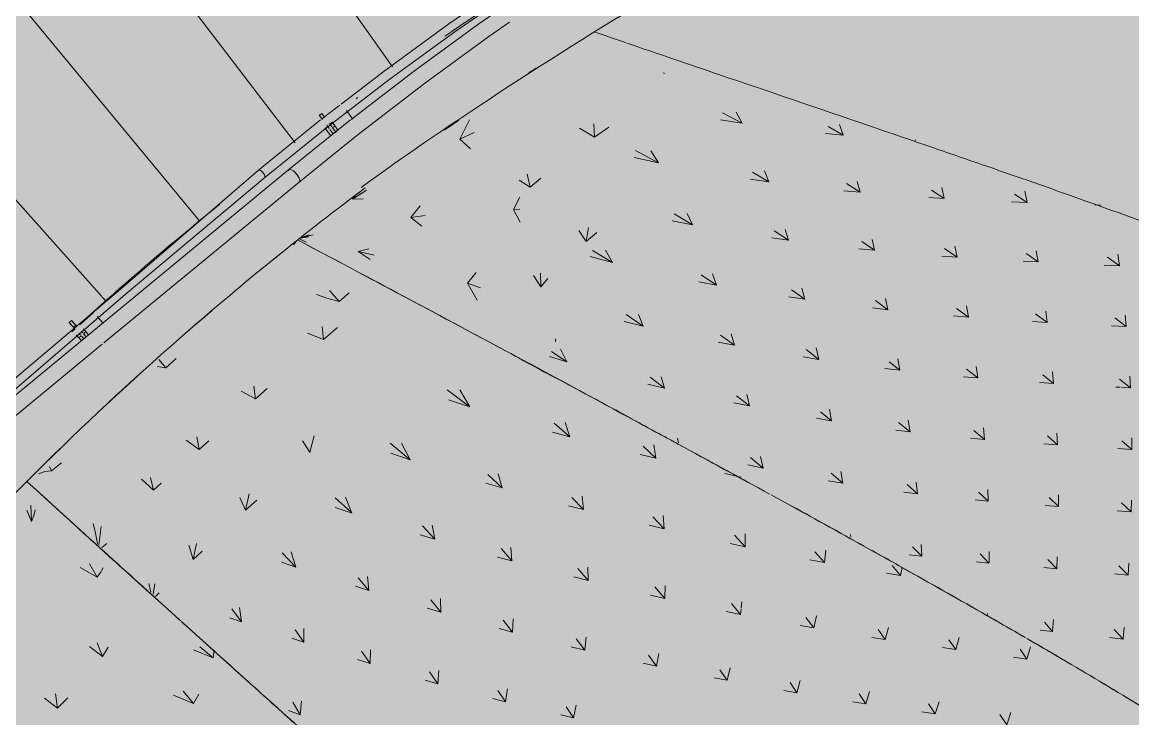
# Model space of a CAD drawing. Header units: millimetres. Extents: x 15878 to 679837, y -72324 to 391440.
# Drawn here: x 449050 to 452653, y 57715 to 59974 of the extents above; entities that cross this region are included whole.
import ezdxf

# ---------------------------------------------------------------- set-up
doc = ezdxf.new("R2010")
doc.units = ezdxf.units.MM
for name, color, linetype, lineweight in [('A-DETL-GENF', 92, 'Continuous', 5), ('A-DETL-THIN', 151, 'Continuous', 5), ('A-FLOR', 192, 'Continuous', 5), ('A-FLOR-PATT', 8, 'Continuous', 5), ('Q-CASE', 31, 'Continuous', 5), ('S-STRS', 31, 'Continuous', 5)]:
    doc.layers.add(name, color=color, linetype=linetype, lineweight=lineweight)

# ---------------------------------------------------------------- blocks, each defined once
blk = doc.blocks.new('Casework 10 - Casework 10-17982864-E_V_A_ Plan')
at = {"layer": 'Q-CASE'}
for p, q in [((102225.1, 59660.2), (102283.8, 59705.2)), ((102019.6, 59494.5), (102221.6, 59657.5)), ((102040, 59469.9), (102241.4, 59632.4)), ((102118.5, 59496.1), (102318.9, 59657.8)), ((102152, 59455.7), (102282.9, 59561.3)), ((101077.5, 58638.2), (102118.5, 59496.1)), ((101518.3, 58933.8), (102152, 59455.7)), ((101110.6, 58598.1), (101513.3, 58929.7))]:
    blk.add_line(p, q, dxfattribs=at)
at = {"layer": 'Q-CASE', "flags": 128}
for points in [[(102320.1, 59658.7), (102525.7, 59816.4), (102735.1, 59969), (102948.3, 60116.4), (103165, 60258.5), (103385.3, 60395.3), (103609, 60526.8), (103836, 60652.7), (104066.1, 60773.1), (104145.7, 60813.1)], [(102241.7, 59632.6), (102447.4, 59790.5), (102657.1, 59943.2), (102870.3, 60090.7), (102998, 60213.5)], [(102288.1, 59708.6), (102427.7, 59815.6), (102637.6, 59968.6), (102851.1, 60116.3), (103015.4, 60186.7)], [(102283.8, 59562), (102353, 59617.9), (102558.1, 59775.2), (102767.1, 59927.4), (102834.1, 59973.7)], [(102019.5, 59494.5), (101572, 59108.2), (101114.5, 58722.3), (100990.2, 58618.8)], [(102040, 59469.9), (101587.8, 59090.8), (101133.5, 58701.1), (101010.5, 58594.3)]]:
    blk.add_lwpolyline(points, dxfattribs=at)
at = {"layer": 'Q-CASE'}
for centre, major_axis, start_param, end_param in [((102029.8, 59482.2), (-10.2, 12.3), 3.883955, 6.240124), ((102029.8, 59482.2), (-10.2, 12.3), 3.098548, 6.240141), ((102135.3, 59475.9), (-16.7, 20.2), 5.419044, 6.668542), ((102135.3, 59475.9), (-16.7, 20.2), 5.319523, 6.543512), ((102135.3, 59475.9), (-16.7, 20.2), 4.669218, 5.268448), ((102135.3, 59475.9), (-16.7, 20.2), 4.169545, 5.169144), ((102029.8, 59482.2), (-10.2, 12.3), 3.098565, 3.883932), ((102135.3, 59475.9), (-16.7, 20.2), 4.069993, 4.66921), ((102135.3, 59475.9), (-16.7, 20.2), 2.920047, 3.919646), ((102135.3, 59475.9), (-16.7, 20.2), 3.140719, 4.018918)]:
    blk.add_ellipse(centre, major_axis=major_axis, ratio=0.374458, start_param=start_param, end_param=end_param, dxfattribs=at)
blk = doc.blocks.new('Railing - Railing-V969-E_V_A_ Plan')
at = {"layer": 'Q-CASE'}
for p, q in [((39.7, -591.9), (39.7, -571.9)), ((39.7, -571.9), (39.7, -581.9)), ((39.7, -571.9), (49.7, -571.9)), ((49.7, -581.9), (49.7, -571.9)), ((49.7, -571.9), (49.7, -591.9)), ((26.5, -600), (39.7, -600)), ((39.7, -596.9), (39.7, -591.9)), ((39.7, -591.9), (49.7, -591.9)), ((49.7, -591.9), (49.7, -596.9)), ((61.8, -600), (119.7, -600)), ((29.7, -629.9), (29.7, -616.2)), ((29.7, -641.8), (29.7, -629.9)), ((29.7, -629.9), (39.7, -629.9)), ((39.7, -626), (39.7, -617.8)), ((39.7, -644.3), (39.7, -629.9)), ((39.7, -629.9), (39.7, -641.8)), ((49.7, -618.1), (49.7, -626)), ((49.7, -629.9), (49.7, -644.8)), ((49.7, -641.8), (49.7, -629.9)), ((49.7, -629.9), (59.7, -629.9)), ((59.7, -618.3), (59.7, -629.9)), ((59.7, -629.9), (59.7, -641.8)), ((119.7, -618.5), (119.7, -643.5))]:
    blk.add_line(p, q, dxfattribs=at)
blk = doc.blocks.new('Railing - Railing-V970-E_V_A_ Plan')
at = {"layer": 'Q-CASE'}
for p, q in [((39.7, -588.8), (39.7, -571.9)), ((39.7, -571.9), (39.7, -581.9)), ((40.6, -571.9), (49.7, -571.9)), ((49.7, -581.9), (49.7, -571.9)), ((49.7, -571.9), (49.7, -588.8)), ((29.7, -629.9), (29.7, -615)), ((29.7, -648.2), (29.7, -629.9)), ((39.7, -626), (39.7, -612.5)), ((39.7, -647.2), (39.7, -629.9)), ((39.7, -629.9), (39.7, -648.2)), ((49.7, -613.3), (49.7, -626)), ((49.7, -615), (59.7, -615)), ((49.7, -629.9), (49.7, -649.8)), ((49.7, -648.2), (49.7, -629.9)), ((49.7, -629.9), (59.7, -629.9)), ((59.7, -615), (59.7, -629.9)), ((59.7, -629.9), (59.7, -648.2)), ((119.7, -613.2), (119.7, -647.3))]:
    blk.add_line(p, q, dxfattribs=at)
blk = doc.blocks.new('FP_1039-E_V_A_ Plan')
at = {"layer": 'A-FLOR-PATT'}
for p, q in [((101284, 58354.9), (101280.9, 58408)), ((101284, 58354.9), (101268.1, 58391.4)), ((101284, 58354.9), (101291.5, 58373.6)), ((101291.5, 58373.6), (101295.5, 58393)), ((101012.1, 58172.6), (101055.2, 58221)), ((101012.1, 58172.6), (100998.8, 58203.2)), ((101012.1, 58172.6), (101050.8, 58189.9)), ((101050.8, 58189.9), (101087, 58206.9)), ((101496.7, 58174.6), (101441.8, 58205.2)), ((101496.7, 58174.6), (101471.3, 58217.8)), ((101496.7, 58174.6), (101507.8, 58189.3)), ((101507.8, 58189.3), (101515.9, 58204.3))]:
    blk.add_line(p, q, dxfattribs=at)
blk = doc.blocks.new('FP_1040-E_V_A_ Plan')
at = {"layer": 'A-FLOR-PATT'}
for p, q in [((100895.5, 57952.8), (100931.2, 58009.1)), ((100895.5, 57952.8), (100896.8, 57995.4)), ((100895.5, 57952.8), (100944.9, 57989.9)), ((101188.2, 57931), (101167.2, 57968.7)), ((101188.2, 57931), (101196.9, 57981.4)), ((101188.2, 57931), (101221.8, 57964.5)), ((101514.2, 57917.2), (101471.7, 57949.4)), ((101514.2, 57917.2), (101496.8, 57961)), ((101514.2, 57917.2), (101532.5, 57946.7)), ((101872.9, 57912), (101809.4, 57938.3)), ((101872.9, 57912), (101830.1, 57948.6)), ((101872.9, 57912), (101876.3, 57937.2)), ((100960.9, 57741.5), (100979.8, 57794.4)), ((101368.4, 57749), (101361.1, 57795.4)), ((101809, 57764.5), (101743.8, 57791.7)), ((101809, 57764.5), (101775.1, 57804.8)), ((101809, 57764.5), (101826, 57794.6)), ((100606.5, 57755.6), (100649.9, 57783.8)), ((100960.9, 57741.5), (100939.4, 57779.2)), ((100960.9, 57741.5), (101009.2, 57778.9)), ((101368.4, 57749), (101325.2, 57781.2)), ((101368.4, 57749), (101401.1, 57782.6))]:
    blk.add_line(p, q, dxfattribs=at)
blk = doc.blocks.new('FP_1057-E_V_A_ Plan')
at = {"layer": 'A-FLOR-PATT'}
for p, q in [((101348, 58518.9), (101380.9, 58545.1)), ((101327.2, 58516.5), (101305.8, 58509.2)), ((101348, 58518.9), (101327.2, 58516.5)), ((101348, 58518.9), (101341.8, 58532.6)), ((101491.3, 58316.6), (101483.9, 58348.2)), ((101502.5, 58278.1), (101509.3, 58338.9)), ((101497.7, 58282.5), (101491.3, 58316.6)), ((101511.2, 58270.3), (101528, 58283.4))]:
    blk.add_line(p, q, dxfattribs=at)
blk = doc.blocks.new('FP_1058-E_V_A_ Plan')
at = {"layer": 'A-FLOR-PATT'}
for p, q in [((102230.7, 58944.9), (102226.3, 58987)), ((102230.7, 58944.9), (102276.5, 58984.1)), ((102230.7, 58944.9), (102179.1, 58965.5)), ((101718.8, 58853.4), (101696.4, 58880.1)), ((101718.8, 58853.4), (101752.4, 58882.8)), ((101718.8, 58853.4), (101691.4, 58857.9)), ((102010.1, 58752.1), (101963.8, 58776.9)), ((102010.1, 58752.1), (102004.3, 58793.4)), ((102010.1, 58752.1), (102048.5, 58786.1)), ((101827.3, 58588.3), (101785.5, 58618.1)), ((101827.3, 58588.3), (101820, 58629)), ((102186.9, 58579.3), (102200.7, 58632.5)), ((101827.3, 58588.3), (101858.8, 58616.7)), ((102186.9, 58579.3), (102163, 58616.7)), ((102186.9, 58579.3), (102187.2, 58579.5)), ((101679.3, 58456.5), (101640.9, 58492.2)), ((101679.3, 58456.5), (101670.1, 58496.9)), ((101679.3, 58456.5), (101704.5, 58478.6)), ((101977.9, 58391.2), (101990.1, 58443.9)), ((101977.9, 58391.2), (101959.1, 58432.9)), ((101977.9, 58391.2), (102014.1, 58424.4)), ((101808.1, 58231), (101793.8, 58277.7)), ((101808.1, 58231), (101818.4, 58283.3)), ((101808.1, 58231), (101837, 58258.8)), ((101670.5, 58126), (101664.3, 58153.3)), ((101678.2, 58119.1), (101683.3, 58152.9)), ((101686.2, 58111.8), (101697.3, 58122.8))]:
    blk.add_line(p, q, dxfattribs=at)
blk = doc.blocks.new('FP_1059-E_V_A_ Plan')
at = {"layer": 'A-FLOR-PATT'}
for p, q in [((102134, 59251.9), (102142.5, 59263.2)), ((102134, 59251.9), (102142.5, 59263.2)), ((102134, 59251.9), (102142.5, 59263.2)), ((102242.1, 59079), (102208, 59091.2)), ((102281.3, 59068.4), (102250.3, 59103.8)), ((102281.3, 59068.4), (102314.4, 59096.4)), ((102281.3, 59068.4), (102242.1, 59079))]:
    blk.add_line(p, q, dxfattribs=at)
blk = doc.blocks.new('FP_1063-E_V_A_ Plan')
at = {"layer": 'A-FLOR-PATT'}
for p, q in [((102706, 58726.1), (102632.1, 58782.2)), ((102706, 58726.1), (102672.6, 58781.4)), ((102706, 58726.1), (102636.8, 58749.1)), ((103030.2, 58629.2), (102979.1, 58673.2)), ((103030.2, 58629.2), (103015.1, 58675.6)), ((103030.2, 58629.2), (102974.1, 58644.5)), ((102511.7, 58554.9), (102447.1, 58608.2)), ((102511.7, 58554.9), (102484.1, 58608.5)), ((103309.4, 58560.5), (103267.9, 58599.3)), ((103309.4, 58560.5), (103302.1, 58603.5)), ((102511.7, 58554.9), (102449.5, 58575.8)), ((103309.4, 58560.5), (103258.3, 58572.3)), ((102809.9, 58463.4), (102797.8, 58509.7)), ((103585.1, 58498.7), (103533.1, 58510)), ((102809.9, 58463.4), (102757.4, 58478.5)), ((102809.9, 58463.4), (102763.6, 58507.1)), ((103585.1, 58498.7), (103584.4, 58499.3)), ((103585.1, 58498.7), (103585, 58498.9)), ((102319.1, 58385.5), (102268.6, 58431.9)), ((102323.1, 58381.8), (102302, 58433.4)), ((103074.6, 58393.6), (103026, 58405.7)), ((103074.6, 58393.6), (103036.4, 58432.9)), ((103074.6, 58393.6), (103069.4, 58436.9)), ((102321, 58382.5), (102268.5, 58400.3)), ((103336, 58330.9), (103298.8, 58369.4)), ((103336, 58330.9), (103332.8, 58373.8)), ((102592.5, 58297.4), (102551.6, 58340.2)), ((102592.5, 58297.4), (102583.8, 58343.2)), ((103336, 58330.9), (103286.8, 58342.4)), ((102592.5, 58297.4), (102544, 58311.9)), ((103598.8, 58272.9), (103563.6, 58310)), ((103598.8, 58272.9), (103598.4, 58314.8)), ((102841.8, 58226.9), (102806.9, 58266.7)), ((102841.8, 58226.9), (102838.8, 58270.6)), ((103598.8, 58272.9), (103549.7, 58283.4)), ((103856.5, 58221.5), (103860, 58262)), ((102140.6, 58206.7), (102094.3, 58222.5)), ((102140.6, 58206.7), (102097.1, 58253.1)), ((102140.6, 58206.7), (102126.4, 58256)), ((102841.8, 58226.9), (102795.7, 58239.4)), ((103856.5, 58221.5), (103808.9, 58230.5)), ((103856.5, 58221.5), (103825.1, 58256.6)), ((103089.1, 58163.2), (103055.4, 58201.8)), ((103089.1, 58163.2), (103088.2, 58206.2)), ((104103, 58179.5), (104057.6, 58186.7)), ((104103, 58179.5), (104075.9, 58212.3)), ((104103, 58179.5), (104108.1, 58206)), ((102378.3, 58130.8), (102343.4, 58172.5)), ((102378.3, 58130.8), (102373.3, 58176)), ((103089.1, 58163.2), (103042.5, 58174.8)), ((102378.3, 58130.8), (102334.3, 58144.5)), ((103337.6, 58105.3), (103291.1, 58115.7)), ((103337.6, 58105.3), (103305.8, 58142.3)), ((103337.6, 58105.3), (103339.4, 58147.1)), ((102610.9, 58060.4), (102579.4, 58100.6)), ((102610.9, 58060.4), (102610.1, 58104.4)), ((103583.2, 58053.5), (103554.4, 58088.8)), ((103585.8, 58074), (103588.4, 58094.1)), ((101964.5, 58029.4), (101927.2, 58042)), ((101964.5, 58029.4), (101932.9, 58071.7)), ((101964.5, 58029.4), (101958, 58076.1)), ((102610.9, 58060.4), (102567.4, 58073.2)), ((103583.2, 58053.5), (103537.6, 58062.7)), ((103583.2, 58053.5), (103585.4, 58070.7)), ((103821.1, 58009.6), (103795.8, 58042.9)), ((103821.1, 58009.6), (103829.6, 58049)), ((102167.5, 57963.7), (102166.8, 58007.9)), ((102844.3, 57995.5), (102800.4, 58007.2)), ((102844.3, 57995.5), (102814, 58034.3)), ((102844.3, 57995.5), (102845.6, 58038.6)), ((103821.1, 58009.6), (103777.1, 58017.2)), ((104052.9, 57972.3), (104063.4, 58011.1)), ((102167.5, 57963.7), (102128.5, 57976.2)), ((102167.5, 57963.7), (102139.3, 58003.8)), ((103078.5, 57937.6), (103050.1, 57974.6)), ((103078.5, 57937.6), (103082.5, 57979.4)), ((104052.9, 57972.3), (104009.7, 57978.8)), ((104052.9, 57972.3), (104029.8, 58004.4)), ((104281.7, 57939.8), (104259.6, 57971.3)), ((104281.7, 57939.8), (104293.4, 57978.6)), ((102382, 57894.1), (102354.1, 57934.6)), ((102382, 57894.1), (102383.5, 57938.3)), ((103078.5, 57937.6), (103034.6, 57948)), ((104281.7, 57939.8), (104238.8, 57945.6)), ((104512.9, 57908.5), (104490.3, 57940.5)), ((104512.9, 57908.5), (104524.8, 57947.8)), ((102382, 57894.1), (102341.2, 57907.2)), ((103311.5, 57885.6), (103285.5, 57921)), ((103311.5, 57885.6), (103318.4, 57926.4)), ((104512.9, 57908.5), (104469, 57914.5)), ((102601.5, 57827.9), (102574.7, 57866.9)), ((102601.5, 57827.9), (102605.1, 57871.1)), ((103311.5, 57885.6), (103268, 57894.9)), ((103540.3, 57839.9), (103516.9, 57873.8)), ((103540.3, 57839.9), (103550, 57879.7)), ((102601.5, 57827.9), (102560.2, 57839.7)), ((103540.3, 57839.9), (103497.7, 57848)), ((103766, 57799.5), (103744.2, 57832.5)), ((103766, 57799.5), (103777.4, 57839)), ((102821.4, 57769.8), (102796.5, 57806.8)), ((102821.4, 57769.8), (102827.7, 57811.6)), ((103766, 57799.5), (103723.8, 57806.7)), ((103989.8, 57763.8), (103969, 57796.1)), ((103989.8, 57763.8), (104002.4, 57803)), ((102155.1, 57728), (102131, 57768.7)), ((102155.1, 57728), (102159, 57772.3)), ((102821.4, 57769.8), (102780.1, 57780.2)), ((103041.4, 57717.8), (103018.4, 57753.3)), ((103041.4, 57717.8), (103050.2, 57758.6)), ((103989.8, 57763.8), (103947.9, 57770.2)), ((104214.7, 57730.8), (104193.8, 57763.1)), ((104214.7, 57730.8), (104227.7, 57770.3)), ((102155.1, 57728), (102117.2, 57741.2)), ((103041.4, 57717.8), (103000.2, 57727.1)), ((104214.7, 57730.8), (104172.1, 57737.1)), ((104447.9, 57695), (104425, 57728.7)), ((104447.9, 57695), (104460.1, 57735.6))]:
    blk.add_line(p, q, dxfattribs=at)
blk = doc.blocks.new('FP_1065-E_V_A_ Plan')
at = {"layer": 'A-FLOR-PATT'}
for p, q in [((102673.6, 59595.1), (102704.5, 59657.4)), ((102673.6, 59595.1), (102719.9, 59616.2)), ((102673.6, 59595.1), (102708.2, 59563)), ((102324.5, 59400), (102370.4, 59429.7)), ((102324.5, 59400), (102333.8, 59412.2)), ((102324.5, 59400), (102359.2, 59401.5)), ((102514.3, 59340.8), (102544.2, 59378.1)), ((102847.2, 59366.9), (102867.2, 59406.3)), ((102514.3, 59340.8), (102560.6, 59346.6)), ((102514.3, 59340.8), (102550.1, 59312.1)), ((102847.2, 59366.9), (102867.7, 59367.2)), ((102847.2, 59366.9), (102868.3, 59325)), ((102152.7, 59271.1), (102174.4, 59260.4)), ((102155.8, 59273.5), (102182.5, 59277.5)), ((102156.8, 59274.3), (102197.8, 59284)), ((102158.3, 59275.5), (102183.8, 59283.9)), ((102343.6, 59230.7), (102377.9, 59239.5)), ((102343.6, 59230.7), (102394.8, 59218.2)), ((102343.6, 59230.7), (102381.9, 59204.4)), ((102698.2, 59127.8), (102725.6, 59162.5)), ((102698.2, 59127.8), (102739.7, 59112.7)), ((102698.2, 59127.8), (102729.8, 59072))]:
    blk.add_line(p, q, dxfattribs=at)
blk = doc.blocks.new('FP_1066-E_V_A_ Plan')
at = {"layer": 'A-FLOR-PATT'}
for p, q in [((103589.1, 59646.6), (103525.2, 59680.1)), ((103589.1, 59646.6), (103569.6, 59682.8)), ((103589.1, 59646.6), (103519.1, 59657.6)), ((103916.5, 59607.4), (103867.6, 59635.6)), ((103916.5, 59607.4), (103904.7, 59641.9)), ((103916.5, 59607.4), (103859.5, 59612.8)), ((104152.2, 59591.1), (104148.6, 59591.3)), ((103317.9, 59518), (103242.8, 59558)), ((103317.9, 59518), (103292.6, 59556.7)), ((103317.9, 59518), (103238.2, 59535.5)), ((103675.3, 59456), (103622.1, 59487.3)), ((103675.3, 59456), (103661.1, 59491.5)), ((103675.3, 59456), (103614.8, 59464.6)), ((103971.6, 59422.4), (103927.3, 59450.6)), ((103971.6, 59422.4), (103962.1, 59457.3)), ((103971.6, 59422.4), (103918.7, 59427.4)), ((104244.8, 59402.7), (104203.1, 59429.7)), ((104244.8, 59402.7), (104236.6, 59437.9)), ((104513.3, 59389.8), (104472.5, 59416.6)), ((104513.3, 59389.8), (104506, 59425.7)), ((104244.8, 59402.7), (104194.1, 59405.7)), ((104513.3, 59389.8), (104463.1, 59391.9)), ((104752.9, 59381), (104732.3, 59381.8)), ((103427.9, 59316.8), (103368.1, 59352.6)), ((103427.9, 59316.8), (103410.2, 59354)), ((103427.9, 59316.8), (103361.8, 59330)), ((103739.8, 59266.6), (103728.9, 59302.2)), ((103739.8, 59266.6), (103684.8, 59274.3)), ((103739.8, 59266.6), (103693, 59297.2)), ((104018.8, 59234.2), (104010.3, 59269.8)), ((103168.4, 59194.6), (103103.7, 59233.8)), ((103168.4, 59194.6), (103145.2, 59234.5)), ((104018.8, 59234.2), (103967.8, 59239.4)), ((104018.8, 59234.2), (103976.7, 59263)), ((104286.3, 59211.9), (104245.8, 59239.9)), ((104286.3, 59211.9), (104278.8, 59248)), ((104549.3, 59196.4), (104543, 59232.9)), ((103168.4, 59194.6), (103095.7, 59214)), ((104286.3, 59211.9), (104236.6, 59215.5)), ((104549.3, 59196.4), (104500.1, 59199)), ((104549.3, 59196.4), (104510, 59224)), ((104813.2, 59184.3), (104774.3, 59211.9)), ((104813.2, 59184.3), (104808.2, 59221.2)), ((103505.6, 59121.2), (103492.9, 59157.6)), ((104813.2, 59184.3), (104763.4, 59186.5)), ((103505.6, 59121.2), (103448.3, 59131.8)), ((103505.6, 59121.2), (103455.7, 59154.5)), ((103792, 59075.4), (103748.6, 59106.3)), ((103792, 59075.4), (103782.8, 59111.5)), ((103792, 59075.4), (103739.9, 59083)), ((104061.9, 59041.7), (104021, 59071.3)), ((104061.9, 59041.7), (104054.1, 59078.1)), ((104323.1, 59017.4), (104316.7, 59054.1)), ((103268.1, 58987.7), (103212.3, 59025.7)), ((103268.1, 58987.7), (103252.2, 59025.9)), ((104061.9, 59041.7), (104012, 59047.3)), ((104323.1, 59017.4), (104274.7, 59021.2)), ((104323.1, 59017.4), (104284.3, 59046)), ((104578.5, 59000.4), (104541.1, 59028.4)), ((104578.5, 59000.4), (104573.6, 59037.3)), ((104835.1, 58987), (104798.2, 59014.9)), ((104835.1, 58987), (104831.6, 59024.1)), ((103268.1, 58987.7), (103205.9, 59003.1)), ((104578.5, 59000.4), (104530.7, 59003.2)), ((104835.1, 58987), (104786.6, 58989.4)), ((103563.7, 58926.6), (103519.2, 58959.4)), ((103563.7, 58926.6), (103553.7, 58963.2)), ((103020.5, 58872), (102970.9, 58906.4)), ((103020.5, 58872), (102999.4, 58913.1)), ((103563.7, 58926.6), (103510.9, 58936.4)), ((103837.7, 58880.6), (103796.2, 58912.1)), ((103837.7, 58880.6), (103829.5, 58917.4)), ((103020.5, 58872), (102964.2, 58890)), ((103837.7, 58880.6), (103787.3, 58888.4)), ((104100.8, 58845.1), (104065.5, 58872.3)), ((104100.8, 58845.1), (104093.9, 58882.2)), ((104100.8, 58845.1), (104052.3, 58850.9)), ((104353.1, 58820.1), (104316.5, 58849.1)), ((104353.1, 58820.1), (104348.1, 58857.2)), ((104599.5, 58802.5), (104596.2, 58839.7)), ((103337, 58787), (103283, 58799.6)), ((103337, 58787), (103290.6, 58822.4)), ((103337, 58787), (103325.8, 58824.3)), ((104353.1, 58820.1), (104306.5, 58824.1)), ((104599.5, 58802.5), (104553.3, 58805.5)), ((104599.5, 58802.5), (104564.4, 58830.9)), ((104848.4, 58788.4), (104813.6, 58816.6)), ((104848.4, 58788.4), (104846.6, 58825.7)), ((103612.7, 58729.3), (103570.3, 58762.7)), ((103612.7, 58729.3), (103603.9, 58766.6)), ((104815.2, 58790.2), (104801.3, 58790.9)), ((104848.4, 58788.4), (104819.8, 58789.9)), ((103612.7, 58729.3), (103561.6, 58739.4)), ((103879.3, 58681.5), (103830.1, 58689.6)), ((103879.3, 58681.5), (103843.5, 58710.3)), ((103879.3, 58681.5), (103871.8, 58719.1)), ((104133.5, 58645.5), (104096.6, 58676.1)), ((104133.5, 58645.5), (104128, 58683)), ((104374.7, 58621.1), (104371.4, 58658.5)), ((103382.9, 58610.1), (103379.4, 58624.9)), ((104133.5, 58645.5), (104087, 58651.2)), ((104374.7, 58621.1), (104330.1, 58625)), ((104374.7, 58621.1), (104340.7, 58650.3)), ((104611.7, 58603.4), (104579, 58632)), ((104611.7, 58603.4), (104610.1, 58640.8)), ((104853.6, 58588.1), (104853.2, 58625.8)), ((104611.7, 58603.4), (104567.2, 58606.4)), ((104853.6, 58588.1), (104807.5, 58591.1)), ((104853.6, 58588.1), (104820.6, 58616.8)), ((103656.8, 58527.8), (103615.9, 58562)), ((103656.8, 58527.8), (103648.9, 58565.9)), ((103656.8, 58527.8), (103606.9, 58538.2)), ((103915.7, 58478.9), (103877.6, 58511.7)), ((103915.7, 58478.9), (103909.4, 58517.1)), ((103915.7, 58478.9), (103868.3, 58487.1)), ((104157.8, 58444.2), (104123.8, 58474.8)), ((104157.8, 58444.2), (104153.9, 58482)), ((104157.8, 58444.2), (104113.7, 58449.6)), ((104387.1, 58420.9), (104355.7, 58450.2)), ((104387.1, 58420.9), (104385.5, 58458.5)), ((104615, 58403.2), (104615, 58440.9)), ((104387.1, 58420.9), (104344.5, 58424.7)), ((104615, 58403.2), (104571.9, 58406.4)), ((104615, 58403.2), (104584.4, 58432)), ((104850.9, 58385.8), (104819.6, 58415.2)), ((104850.9, 58385.8), (104852, 58423.9)), ((104850.9, 58385.8), (104805.7, 58389.3)), ((103941.1, 58303.7), (103939.9, 58312.6)), ((104172.1, 58242.1), (104141.2, 58272.5)), ((104172.1, 58242.1), (104170.2, 58280)), ((104389.8, 58221.8), (104390, 58257.8)), ((104172.1, 58242.1), (104130.6, 58247.1)), ((104389.7, 58220), (104349.1, 58223.7)), ((104389.7, 58220), (104361, 58249.3)), ((104609.6, 58201.6), (104581.1, 58230.9)), ((104609.6, 58201.6), (104611.3, 58239.6)), ((104609.6, 58201.6), (104567.8, 58205.1)), ((104841.2, 58180.8), (104796.5, 58185.2)), ((104841.2, 58180.8), (104811.1, 58211.2)), ((104841.2, 58180.8), (104843.5, 58219.5)), ((104384.8, 58053.5), (104384.9, 58056.2)), ((104596.2, 57998.1), (104569.4, 58028)), ((104596.2, 57998.1), (104599.3, 58036.4)), ((104824.6, 57973.2), (104828.2, 58012.3)), ((104596.2, 57998.1), (104555.3, 58002.1)), ((104824.6, 57973.2), (104780.4, 57978.4)), ((104824.6, 57973.2), (104795.8, 58004.5))]:
    blk.add_line(p, q, dxfattribs=at)
blk = doc.blocks.new('FP_1067-E_V_A_ Plan')
at = {"layer": 'A-FLOR-PATT'}
for p, q in [((103337.2, 59807.8), (103334.3, 59809.4)), ((103110.1, 59601.2), (103060.9, 59630.4)), ((103110.1, 59601.2), (103108.2, 59644.7)), ((103110.1, 59601.2), (103156.5, 59633.5)), ((102901.6, 59439.3), (102866, 59461.4)), ((102901.6, 59439.3), (102891.6, 59480.7)), ((102901.6, 59439.3), (102935.7, 59468.3)), ((103082.7, 59262.4), (103090.5, 59308.4)), ((103082.7, 59262.4), (103058.6, 59298.1)), ((103082.7, 59262.4), (103117.6, 59291.8)), ((102935.4, 59116.3), (102935.1, 59160.2)), ((102935.4, 59116.3), (102912.1, 59152.4)), ((102935.4, 59116.3), (102958.1, 59142.3)), ((102983.4, 58937.3), (102983.3, 58946.9))]:
    blk.add_line(p, q, dxfattribs=at)

msp = doc.modelspace()

# ---------------------------------------------------------------- hatches: boundary and pattern name
at = {"layer": 'A-DETL-GENF'}
h = msp.add_hatch(dxfattribs=at)
h.set_pattern_fill('FP_3711', color=8, style=0, pattern_type=2)
h.set_pattern_definition([(45, (347796.4, 0), (6e-14, 898.0256), [635, -635]), (45, (347628.05, 168.4), (6e-14, 898.0256), [635, -635]), (45, (347459.7, 336.75), (6e-14, 898.0256), [635, -635]), (135, (347459.7, 449), (-898.0256, 6e-14), [635, -635]), (135, (347628.05, 617.4), (-898.0256, 6e-14), [635, -635]), (135, (347796.4, 785.8), (-898.0256, 6e-14), [635, -635])])
h.paths.add_polyline_path([(470731.3, -32952.9), (472422.9, -32952.9), (472422.9, 72418.5), (450127.6, 65063.8), (449608.8, 64861.8), (449243, 64705.3), (449007.3, 64599.2), (448609.5, 64404.3), (448285.6, 64234.4), (447768.9, 63936.8), (447573.2, 63818.2), (447147.4, 63539.2), (446828.8, 63316.1), (446573.5, 63128.2), (446127.7, 62773.3), (445922.6, 62601.2), (445644.1, 62355.1), (445235.3, 61965.1), (444960.8, 61685.3), (444683.8, 61385.6), (444419.1, 61081.5), (444246.9, 60874.9), (443947.9, 60490.9), (443745.4, 60215.5), (443436.6, 59762.2), (443265.8, 59494.8), (443110.6, 59240.9), (442882.6, 58837.9), (442720.2, 58532.6), (442465.7, 58004.9), (442338.8, 57721.1), (442216, 57429.6), (442015, 56895.9), (441935.7, 56671), (441935.7, 48907.7), (441851, 48907.7), (441851, 39485.5), (442546.2, 39512), (443366.4, 39495.4), (443696.1, 39504.4), (443946.5, 39496.7), (444137.5, 39476.3), (444610.8, 39470.9), (445037.9, 39431.8), (445736, 39352.8), (446007.9, 39308.2), (446895.9, 39209.8), (447642.3, 39151.4), (448139.3, 39103.8), (448503.2, 39090), (448980.1, 39083.3), (449158.7, 39088.9), (449425.8, 39109.1), (449998.2, 39229.7), (450413.6, 39370.4), (450737.5, 39525.2), (451374.9, 39982.4), (451762.9, 40343.8), (452055.8, 40644.8), (452156.1, 40761.7), (452341, 41006), (452583.1, 41324.8), (452773.2, 41598.4), (453108.6, 42174.7), (453841.2, 43425.6), (453900.5, 43527.3), (454226.3, 44009.8), (454620.7, 44526.3), (454843, 44796.3), (455027.1, 45007.5), (455846.2, 45821.2), (456578.3, 46390.3), (456696.3, 46473.8), (457052.7, 46715), (457278.4, 46852.9), (457842.3, 47168.8), (458058.9, 47275.4), (458407.4, 47419.5), (458672.2, 47529.9), (459047.5, 47673.9), (459506.2, 47823.2), (459999.4, 47966.1), (460976.4, 48247.9), (461363.1, 48370.2), (461911.2, 48549.2), (462057.3, 48601.1), (462449.2, 48752.2), (463513.1, 49253.4), (463943.1, 49477.9), (464335.4, 49696.8), (464938.7, 50046), (465249, 50245.1), (465395.6, 50347.6), (465749.2, 50580.6), (466388, 51021.2), (467139.9, 51564.5), (467800.2, 52055.6), (468534.9, 52605.4), (469435.7, 51412.3), (467961.3, 50306.1), (467503.4, 49974.1), (467038.3, 49648.5), (466935.1, 49574), (466609.3, 49351), (466224.1, 49095.5), (465378.9, 48570.5), (464928.3, 48308.2), (464518.8, 48084.5), (464007.6, 47823.9), (463676.7, 47669), (463448.6, 47561.1), (463222.7, 47454.3), (462424.9, 47142.3), (461272.6, 46775.4), (459780.9, 46333.7), (459289.4, 46162), (458969.7, 46041.5), (458833.6, 45982.1), (458560.3, 45839.5), (458395.2, 45761.9), (458066, 45575.8), (457780.8, 45398.5), (457656.7, 45313.3), (457261.8, 45031.8), (456961.1, 44788.6), (456487.3, 44354.6), (456028.8, 43856.6), (455416.3, 43065.1), (454927.2, 42316.5), (454404.6, 41419.1), (454181.5, 41039.1), (453873.5, 40555.1), (453453.2, 39989.1), (453218.4, 39697.2), (453037.9, 39498.5), (452735.3, 39211.7), (452476.4, 38957.9), (452071.5, 38635.7), (451716.2, 38390.2), (451238.1, 38117.8), (450780.1, 37916.1), (450410.4, 37792.4), (449931, 37675.2), (449529.9, 37616.4), (449175.9, 37589.1), (448354.6, 37593.9), (448197.5, 37601.9), (447097.7, 37686.4), (444866.6, 37940.7), (444473.7, 37976), (444246.9, 37988.8), (443921.2, 38000.1), (443330.6, 38011.5), (442572.8, 38005.9), (441851, 37984.9), (441851, 31007.5), (440451, 31007.5), (440455.3, 4653.3), (441260.5, 4669.2), (441798.8, 4693.4), (442334.3, 4729), (442898.4, 4779), (443441.2, 4839.4), (443982.9, 4911.6), (444520.1, 4995.1), (445061.9, 5091.6), (445594.1, 5198.4), (446131.5, 5318.4), (446654.8, 5447.4), (447164.8, 5584.7), (447684.6, 5736.7), (448172.9, 5890.6), (448691.6, 6066.3), (449192.8, 6248.3), (449699.4, 6444.6), (450193.6, 6648.5), (450437.2, 6746.7), (451031.1, 5375.9), (450267.2, 5056.8), (449745.6, 4853.8), (449212.3, 4659.4), (448687.2, 4480.5), (448152.1, 4310.8), (447612.2, 4152.1), (447056.9, 4001.9), (446511.2, 3866.9), (445960.1, 3743), (445408.6, 3631.4), (444855.5, 3531.7), (444314.6, 3445.9), (443740.4, 3367.4), (443181, 3303.3), (442631.2, 3252), (442057.4, 3210.9), (441505.5, 3183.2), (440931.8, 3166.7), (440321.9, 3161.5), (414788.5, 3157.5), (414786, -8479.8), (405943.8, -8310.5), (400000.4, -9297.7), (399575.3, -9399), (399293.7, -9479.6), (399012.1, -9572.2), (398740.1, -9673.5), (398483.4, -9780.1), (398204.2, -9908.9), (397995.2, -10014.3), (397745, -10151.5), (397497.3, -10299.9), (397229.2, -10475.8), (396479.5, -10988.6), (396245.9, -11136.9), (395831.6, -11385), (395497.1, -11572.3), (395075.7, -11792), (394688.2, -11979.1), (394299.8, -12152.8), (393900, -12317.7), (393503.4, -12467.8), (393091.5, -12609.9), (392684.7, -12737), (392271.1, -12853), (391852.1, -12957.3), (391438.9, -13047.5), (391065.4, -13118.4), (390659.7, -13184), (390265.9, -13236.7), (389781.6, -13286), (389371.2, -13315.4), (388906.8, -13334.5), (388552, -13339.7), (388026.1, -13330.3), (387609.8, -13309.8), (387177.1, -13275.9), (386903.1, -13248.9), (386403, -13183), (385926.3, -13104.2), (385623.5, -13044.4), (384774.1, -12782.6), (384138.4, -12571.7), (383532.7, -12357.8), (382929, -12131.8), (382340.9, -11899.1), (381731.2, -11644.4), (381142.5, -11385.3), (380838.3, -11247.8), (381048.4, -10794.1), (380666.3, -10614.8), (380371.6, -10491.5), (380049, -10372), (379748.2, -10274.1), (379454.2, -10190.8), (379136.5, -10114), (378875.1, -10060.7), (378527.9, -10004.1), (378209.2, -9965.5), (378012.3, -9946.8), (377688.9, -9928.7), (377328.7, -9924.1), (376989.7, -9934.2), (376682.2, -9955.4), (376456.9, -9977.2), (376144.5, -10019.7), (375833.9, -10074.4), (375525.7, -10141.2), (375214.5, -10221.6), (374899.5, -10316.8), (374587.4, -10425.1), (374209.1, -10576.7), (373973.5, -10681.5), (373672.7, -10829.5), (373376.7, -10990.7), (373085.8, -11165.2), (372848, -11320.2), (372673.8, -11440.1), (372421.1, -11628.9), (372176, -11827.3), (371885.8, -12085.3), (371637.4, -12326.1), (371396.6, -12580.4), (371278.2, -12711.6), (371076, -12953.7), (370883.5, -13203.4), (370700.9, -13460.5), (370528.3, -13724.5), (370366.2, -13995), (370214.8, -14271.6), (370062.1, -14580), (369710.5, -15352.1), (369541.8, -15737.6), (369238.1, -16478), (369062.3, -16926.6), (368799.2, -17645.8), (368541.6, -18404.6), (368427.9, -18754.5), (368193.2, -19539.8), (368018.1, -20174.2), (367863.3, -20780.8), (367713.6, -21420.5), (367557.9, -22157.4), (367488.6, -22506.7), (367375.5, -23141.8), (367274.9, -23778.9), (367187, -24417.9), (367111.6, -25058.6), (367049, -25700.5), (366997.8, -26362.9), (366961.7, -26987.6), (366937.1, -27632.2), (366925.2, -28277.1), (366926, -28922.1), (366943.3, -29657.9), (366967.9, -30245), (367009.7, -30915.8), (367056.6, -31498.3), (367120.9, -32140.2), (367222.1, -32952.9), (470674.9, -32952.9)], flags=0)
h.paths.add_polyline_path([(367915.3, -28878.3), (367856.8, -28872.5), (367780.6, -28844.8), (367748.7, -28827.7), (367703.2, -28790.4), (367665.9, -28745), (367638.2, -28693.1), (367621.1, -28636.8), (367615.3, -28578.3), (367621.1, -28519.8), (367638.2, -28463.5), (367665.9, -28411.6), (367703.2, -28366.2), (367748.7, -28328.9), (367800.5, -28301.1), (367856.8, -28284.1), (367915.3, -28278.3), (367973.9, -28284.1), (368030.1, -28301.1), (368082, -28328.9), (368127.5, -28366.2), (368164.8, -28411.6), (368199.1, -28485.3), (368209.6, -28519.8), (368215.3, -28578.3), (368209.6, -28636.8), (368192.5, -28693.1), (368164.8, -28745), (368127.5, -28790.4), (368082, -28827.7), (368030.1, -28855.5), (367973.9, -28872.5)], flags=0)
h.paths.add_polyline_path([(359718.7, -15476.7), (359902.5, -14933), (360130.2, -14297.2), (360369.3, -13665.6), (360619.7, -13038.4), (360881.4, -12415.7), (361284.6, -11506.1), (362031, -9822.6), (362354, -9083.4), (363100, -7325.7), (363657.2, -5979.1), (364083.2, -4930.2), (364742.1, -3260.3), (365148, -2210.4), (365836.6, -371.2), (366351.9, 1045.2), (366762.7, 2201.2), (367169.2, 3370.3), (367644.4, 4776.1), (368235.5, 6586.8), (368651, 7898.1), (368997.5, 9017.2), (369424.1, 10438.5), (369838.6, 11863.4), (370336.3, 13644.3), (370527.5, 14350), (370802.2, 15411.5), (371065, 16475.9), (371315.8, 17543.3), (371554.6, 18613.4), (371797.3, 19766.6), (371995.9, 20761.4), (372198.4, 21838.9), (372388.7, 22918.7), (372566.9, 24000.6), (372732.9, 25084.4), (372886.7, 26169.9), (373028.2, 27257.2), (373157.5, 28346), (373274.6, 29436.1), (373379.3, 30527.5), (373471.8, 31620.1), (373551.9, 32713.5), (373619.8, 33807.9), (373675.3, 34902.9), (373718.5, 35998.5), (373749.4, 37094.5), (373767.9, 38190.7), (373774.1, 39287.1), (373774.1, 56046.9), (373768, 56366), (373749.2, 56691.5), (373718, 57016.1), (373674.4, 57339.2), (373618.4, 57660.4), (373550.1, 57979.2), (373469.6, 58295.1), (373377.1, 58607.8), (373272.7, 58916.6), (373120.3, 59306.3), (373028.7, 59521.2), (372851.1, 59889.8), (372739.1, 60105.3), (372577.7, 60388.6), (372405.5, 60665.5), (372222.9, 60935.6), (372030, 61198.5), (371827.2, 61453.8), (371614.8, 61701.1), (371393, 61940.1), (371162.3, 62170.4), (370922.8, 62391.7), (370675.1, 62603.7), (370384.6, 62831.4), (370105.7, 63032.3), (369791.4, 63238.8), (369608.5, 63352), (369324.9, 63512.9), (369035.3, 63662.7), (368740.2, 63801.4), (368440, 63928.6), (368135.1, 64044.2), (367826.1, 64148), (367513.2, 64239.9), (367197.1, 64319.7), (366762.7, 64407.3), (366556.9, 64442.8), (366233.7, 64485.8), (365909.1, 64516.4), (365583.6, 64534.5), (365257.6, 64540.1), (364931.6, 64533.2), (364606.1, 64513.8), (364281.6, 64482), (363958.6, 64437.7), (363570.1, 64366.5), (363240.7, 64292.1), (363003.1, 64231.1), (362690.6, 64137.9), (362382, 64032.9), (362077.5, 63916.1), (361777.9, 63787.7), (361483.3, 63647.9), (361194.3, 63496.9), (360911.3, 63335), (360634.8, 63162.3), (360246.8, 62892), (360102.6, 62785.8), (359847.7, 62582.5), (359718.7, 62471.3), (359718.7, -14933)], flags=0)
h.paths.add_polyline_path([(440459, 4670.7), (440459, 4670.8), (440487.9, 4670.7)], flags=0)
h.paths.add_polyline_path([(445550.1, 6955.1), (445550.1, 6955.2), (445567.6, 6955.1)], flags=0)
h.paths.add_polyline_path([(441659.8, 7844.8), (441659.8, 7844.8), (441695.5, 7844.8)], flags=0)
h.paths.add_polyline_path([(445954.3, 7852.2), (446002.1, 7858.9), (446002.2, 7858.9)], flags=0)
h.paths.add_polyline_path([(444526.4, 7885.7), (444526.4, 7885.7), (444545.7, 7885.7)], flags=0)
h.paths.add_polyline_path([(442050.9, 8961.1), (442050.9, 8961.1), (442089.5, 8969.3)], flags=0)
h.paths.add_polyline_path([(446918.7, 10248.2), (446918.7, 10248.2), (446941.7, 10248.2)], flags=0)
h.paths.add_polyline_path([(441560.7, 10317.6), (441560.7, 10317.6), (441567.5, 10317.6)], flags=0)
h.paths.add_polyline_path([(448179.4, 17294.2), (448179.4, 17294.2), (448164.8, 17290.1)], flags=0)
h.paths.add_polyline_path([(444640.4, 17513.2), (444640.3, 17513.2), (444546.1, 17537.5)], flags=0)
h.paths.add_polyline_path([(445902, 19721.6), (445902, 19721.6), (445837.9, 19741.8)], flags=0)
h.paths.add_polyline_path([(446874.8, 22624.1), (446874.8, 22624.1), (446888.4, 22624.1)], flags=0)
h.paths.add_polyline_path([(446036.4, 22649.7), (446036.4, 22649.7), (446059.3, 22649.7)], flags=0)
h.paths.add_polyline_path([(452472, 24875.2), (452472, 24875.3), (452502.7, 24888.9)], flags=0)
h.paths.add_polyline_path([(452849.2, 25454.3), (452849.2, 25454.3), (452870.4, 25464.3)], flags=0)
h.paths.add_polyline_path([(442054.5, 25780.5), (442054.5, 25780.5), (442069.8, 25780.5)], flags=0)
h.paths.add_polyline_path([(453548, 25834.3), (453548, 25834.3), (453617, 25846.7)], flags=0)
h.paths.add_polyline_path([(442976.7, 26709.3), (442941.6, 26752.6), (442949.8, 26742.5)], flags=0)
h.paths.add_polyline_path([(453118.5, 27076.3), (453118.5, 27076.3), (453145, 27079.9)], flags=0)
h.paths.add_polyline_path([(451021.2, 27295.6), (451021.2, 27295.7), (451038.8, 27327.4)], flags=0)
h.paths.add_polyline_path([(448928.3, 27356.1), (448938.3, 27356.1), (448967.7, 27356.1)], flags=0)
h.paths.add_polyline_path([(454116.8, 27387.8), (454116.8, 27387.8), (454128.8, 27389.9)], flags=0)
h.paths.add_polyline_path([(453594.6, 28728.5), (453594.5, 28728.4), (453536.1, 28714.4)], flags=0)
h.paths.add_polyline_path([(453964.9, 28711), (453964.9, 28711), (453981.4, 28711)], flags=0)
h.paths.add_polyline_path([(450124.3, 31541.1), (450124.3, 31541.1), (450111.6, 31550.8)], flags=0)
h.paths.add_polyline_path([(451640.4, 32917.9), (451627.7, 32926.6), (451627.6, 32926.7)], flags=0)
h.paths.add_polyline_path([(456268.4, 33394.9), (456268.4, 33395), (456343.2, 33395)], flags=0)
h.paths.add_polyline_path([(457692.1, 33508.9), (457692.1, 33509), (457712, 33513.9)], flags=0)
h.paths.add_polyline_path([(451615.7, 33775.5), (451615.6, 33775.5), (451587.7, 33788.8)], flags=0)
h.paths.add_polyline_path([(451810, 34048.6), (451809.9, 34048.7), (451786.5, 34086.9)], flags=0)
h.paths.add_polyline_path([(457726.8, 34199.6), (457726.8, 34199.6), (457823.7, 34199.6)], flags=0)
h.paths.add_polyline_path([(451918.2, 34200), (451918.2, 34200), (451898.5, 34237)], flags=0)
h.paths.add_polyline_path([(451971.1, 34273.6), (451971.1, 34273.7), (451953, 34309.9)], flags=0)
h.paths.add_polyline_path([(452073.5, 34415.9), (452073.5, 34416), (452057.3, 34450.4)], flags=0)
h.paths.add_polyline_path([(452123.1, 34484.5), (452123.1, 34484.5), (452107.6, 34518.2)], flags=0)
h.paths.add_polyline_path([(458597.8, 34623.7), (458597.9, 34623.7), (458628.4, 34623.7)], flags=0)
h.paths.add_polyline_path([(460095.9, 35733.6), (460095.9, 35733.7), (460135.9, 35741)], flags=0)
h.paths.add_polyline_path([(459877.1, 37326), (459877.1, 37326), (459903.4, 37326)], flags=0)
h.paths.add_polyline_path([(453247.2, 38507.7), (453247.2, 38507.7), (453217.3, 38551.9)], flags=0)
h.paths.add_polyline_path([(455302.2, 38615.5), (455302.2, 38615.5), (455275, 38645.8)], flags=0)
h.paths.add_polyline_path([(453488.1, 38812.9), (453488.1, 38812.9), (453472.6, 38834.5)], flags=0)
h.paths.add_polyline_path([(455660.1, 39043.6), (455660.1, 39043.6), (455635.5, 39071)], flags=0)
h.paths.add_polyline_path([(462262.7, 39118.6), (462262.7, 39118.6), (462281.3, 39118.6)], flags=0)
h.paths.add_polyline_path([(455946.9, 39380.8), (455946.9, 39380.8), (455919.2, 39411)], flags=0)
h.paths.add_polyline_path([(447873.1, 41083.3), (447873.1, 41083.3), (447873.1, 41115.1)], flags=0)
h.paths.add_polyline_path([(465176, 41210.7), (465176, 41210.7), (465194.6, 41218.2)], flags=0)
h.paths.add_polyline_path([(464016.4, 41423.8), (464014.5, 41425.2), (464014.5, 41425.2)], flags=0)
h.paths.add_polyline_path([(448355.9, 41447.5), (448355.9, 41447.5), (448304.9, 41482.9)], flags=0)
h.paths.add_polyline_path([(463071.9, 42649.6), (463063.7, 42654.3), (463063.7, 42654.2)], flags=0)
h.paths.add_polyline_path([(463599.8, 42704.8), (463599.8, 42704.8), (463617.9, 42713.7)], flags=0)
h.paths.add_polyline_path([(457196.2, 43239.3), (457196.2, 43239.3), (457214.1, 43239.3)], flags=0)
h.paths.add_polyline_path([(458198.7, 44397.6), (458198.7, 44397.6), (458198.7, 44397.6)], flags=0)
h.paths.add_polyline_path([(447021.7, 44953.6), (447021.7, 44953.6), (447033, 44954.1)], flags=0)
h.paths.add_polyline_path([(447947, 44981.3), (447947, 44981.3), (447961.9, 44981.3)], flags=0)
h.paths.add_polyline_path([(455820.8, 46126.4), (455839.1, 46126.4), (455903.5, 46126.4)], flags=0)
h.paths.add_polyline_path([(449002.2, 47731.5), (449002.2, 47731.5), (449010.4, 47738.9)], flags=0)
h.paths.add_polyline_path([(449273, 47800.5), (449273, 47800.5), (449261.1, 47800.5)], flags=0)
h.paths.add_polyline_path([(457206.3, 47890.8), (457153.4, 47906), (457153.4, 47906)], flags=0)
h.paths.add_polyline_path([(458179, 47926.3), (458179, 47926.3), (458139, 47934.5)], flags=0)
h.paths.add_polyline_path([(448445.3, 48985), (448445.4, 48985.1), (448445.2, 48985.1)], flags=0)
h.paths.add_polyline_path([(457426.5, 49918.3), (457426.5, 49918.3), (457454.4, 49918.3)], flags=0)
h.paths.add_polyline_path([(463482.8, 51252.6), (463482.8, 51252.6), (463497.2, 51278.3)], flags=0)
h.paths.add_polyline_path([(454292.3, 51713.5), (454318.3, 51720), (454292.3, 51713.5)], flags=0)
h.paths.add_polyline_path([(446070.9, 51909.6), (446070.9, 51909.6), (446095.4, 51925.4)], flags=0)
h.paths.add_polyline_path([(446070.9, 51909.6), (446070.9, 51909.6), (446095.4, 51926)], flags=0)
h.paths.add_polyline_path([(446101.7, 52263.5), (446101.7, 52263.5), (446133.8, 52279.8)], flags=0)
h.paths.add_polyline_path([(446101.7, 52263.5), (446101.7, 52263.5), (446133.8, 52280.4)], flags=0)
h.paths.add_polyline_path([(463418.2, 52783), (463418.1, 52783), (463423.3, 52790.2)], flags=0)
h.paths.add_polyline_path([(461453.1, 54268.8), (461453.1, 54268.8), (461464, 54274.9)], flags=0)
h.paths.add_polyline_path([(450332.4, 54295.1), (450332.4, 54295.1), (450338.7, 54309.6)], flags=0)
h.paths.add_polyline_path([(461243, 54995.9), (461243, 54995.9), (461253.4, 55002.4)], flags=0)
h.paths.add_polyline_path([(454372.6, 55281.7), (454372.6, 55281.7), (454398.3, 55281.7)], flags=0)
h.paths.add_polyline_path([(448005.5, 55610.9), (448005.5, 55610.9), (447973, 55625.6)], flags=0)
h.paths.add_polyline_path([(462486.7, 55699.3), (462486.6, 55699.3), (462486.7, 55729.3)], flags=0)
h.paths.add_polyline_path([(450201.7, 57337.6), (450201.7, 57337.6), (450221, 57362.4)], flags=0)
h.paths.add_polyline_path([(450048.3, 57438.6), (450048.3, 57438.6), (450050.9, 57442.8)], flags=0)
h.paths.add_polyline_path([(452761.3, 57704.9), (452761.3, 57704.9), (452768, 57714.9)], flags=0)
h.paths.add_polyline_path([(445661.1, 57834.5), (445661.1, 57834.5), (445661.1, 57862.1)], flags=0)
h.paths.add_polyline_path([(449601.5, 57977.2), (449601.5, 57977.2), (449601.5, 57998.6)], flags=0)
h.paths.add_polyline_path([(453514, 58186.4), (453514, 58186.4), (453537.8, 58203.7)], flags=0)
h.paths.add_polyline_path([(458944.7, 58567.3), (458944.7, 58567.3), (458982.8, 58574.5)], flags=0)
h.paths.add_polyline_path([(460188.1, 60091.2), (460193.9, 60093.6), (460196.2, 60094.6)], flags=0)
h.paths.add_polyline_path([(455379.2, 60389.9), (455379.2, 60389.9), (455398.9, 60422.6)], flags=0)
h.paths.add_polyline_path([(387894.7, 66075.3), (394895.2, 66075.3), (394895.2, 68225.3), (404895.2, 68225.3), (404895.2, 66089.1), (406269.9, 66113.5), (407644.3, 66150.3), (409026.8, 66199.6), (410391.7, 66260.4), (411764.6, 66333.8), (413136.8, 66419.4), (414508.2, 66517.2), (416070.8, 66644.4), (417248.1, 66749.4), (418658.2, 66888.3), (420139.8, 67048.5), (421616, 67222.5), (423114.8, 67413.9), (424554.4, 67611.5), (425436.8, 67738), (426795.9, 67945.2), (428508.9, 68225.3), (429508.5, 68395.9), (430861.6, 68639.3), (432212.5, 68894.8), (433700.5, 69191.2), (434907.3, 69441.7), (436250.9, 69733.1), (438083.3, 70152.3), (438963.9, 70360), (440724.9, 70795.9), (441597.8, 71018), (442927.1, 71368.9), (444253.3, 71731.6), (445668.1, 72133), (446874.4, 72486.1), (379187.6, 72486.1), (379233.2, 72210.2), (379297.7, 71895.3), (379374.7, 71583.2), (379463.9, 71274.4), (379565.4, 70969.4), (379678.8, 70668.7), (379804.1, 70372.6), (379941, 70081.8), (380052.4, 69864.4), (380206.5, 69588.7), (380371.2, 69319.1), (380546.4, 69056.1), (380731.8, 68800), (380927.2, 68551.1), (381148.2, 68292.1), (381347.2, 68076.4), (381571.6, 67851), (381805.6, 67633.6), (381979.3, 67483), (382165.3, 67329.7), (382560.1, 67117.5), (382865.1, 66968.4), (383159.5, 66837), (383492.2, 66702.6), (383774.8, 66599.7), (384087.6, 66497.4), (384372.7, 66414.2), (384688.7, 66333.4), (384921.2, 66280.1), (385244.6, 66217.7), (385713.1, 66149), (385974.1, 66119.9), (386225.1, 66098.1), (386554, 66081), (386883.3, 66075.3)], flags=0)
h.paths.add_polyline_path([(389316.9, 66721.3), (389258.4, 66727.1), (389202.1, 66744.1), (389150.2, 66771.9), (389104.8, 66809.2), (389067.4, 66854.6), (389039.7, 66906.5), (389022.6, 66962.8), (389016.9, 67021.3), (389022.6, 67079.8), (389039.7, 67136.1), (389067.4, 67188), (389104.8, 67233.4), (389150.2, 67270.7), (389202.1, 67298.5), (389258.4, 67315.5), (389316.9, 67321.3), (389375.4, 67315.5), (389431.7, 67298.5), (389483.6, 67270.7), (389529, 67233.4), (389566.3, 67188), (389594, 67136.1), (389611.1, 67079.8), (389616.9, 67021.3), (389611.1, 66962.8), (389594, 66906.5), (389566.3, 66854.6), (389529, 66809.2), (389483.6, 66771.9), (389431.7, 66744.1), (389375.4, 66727.1)], flags=0)
h.paths.add_polyline_path([(360085.9, 69209.3), (360537.4, 69220.8), (360988.4, 69243.9), (361522.7, 69287.3), (361887.9, 69324.9), (362335.8, 69382.9), (362782.1, 69452.4), (363240.7, 69536.4), (363715.7, 69637), (364180.4, 69748.8), (364544.7, 69844.9), (364978.3, 69971.3), (365554.9, 70160), (366416.9, 70455.1), (366762.7, 70562.3), (367236.8, 70694.8), (367513.5, 70766.7), (367941, 70865.6), (368371, 70952.9), (368803.1, 71028.5), (369237.2, 71092.6), (369791.4, 71156), (370284.7, 71197.1), (370715.5, 71220.9), (370985.8, 71231.4), (371556.5, 71234.7), (372045.7, 71222.4), (372426.8, 71203.1), (372860.9, 71169.9), (373176, 71139.6), (373112.9, 71517.9), (373059.9, 71897.8), (372994, 72486.1), (359718.7, 72486.1), (359718.7, 69209.5)], flags=0)

# ---------------------------------------------------------------- linework, layer by layer
at = {"layer": 'A-DETL-THIN'}
msp.add_arc((454733.5, 52373.8), 13500, 108.23242, 161.439, dxfattribs=at)
at = {"layer": 'A-FLOR'}
for points, knots in [([(452386, 60707.9), (452138.3, 60604.8), (451509.3, 60315.5), (450775.1, 59870.1), (450284.8, 59536.9), (450149.2, 59438.1)], [-0.9085403, -0.9085403, -0.9085403, -0.9085403, -0.75, -0.5, -0.4009641, -0.4009641, -0.4009641, -0.4009641]), ([(450421.1, 59928.8), (450422, 59929.4), (450562.9, 60025), (450704.7, 60120.2), (450847.9, 60210.7)], [-0.5006514, -0.5006514, -0.5006514, -0.5006514, -0.5, -0.40243394, -0.40243394, -0.40243394, -0.40243394]), ([(451153.6, 59857.7), (451311.6, 59803.7), (451640.8, 59692.2), (451924.1, 59594.6), (452116.9, 59528.3), (452171.4, 59509.4)], [0.413846, 0.413846, 0.413846, 0.413846, 1.281432, 2.711697, 3.279018, 3.279018, 3.279018, 3.279018]), ([(452300.8, 59464.5), (452342, 59450.1), (452523.5, 59386.3), (452758.5, 59300.8), (452952.9, 59230.1), (453007.7, 59209.9)], [3.729599, 3.729599, 3.729599, 3.729599, 4.161082, 5.636515, 6.207685, 6.207685, 6.207685, 6.207685]), ([(450151.2, 59428.6), (449948.4, 59275.9), (449422.7, 58848.8), (448941, 58371.5), (448659.3, 58055.7)], [-0.4, -0.4, -0.4, -0.4, -0.25, 0, 0, 0, 0]), ([(449236.2, 58994.1), (449288.9, 59042.2), (449437.7, 59175.6), (449591.2, 59303.2), (449691.4, 59383.4)], [-0.7911045, -0.7911045, -0.7911045, -0.7911045, -0.75, -0.6758323, -0.6758323, -0.6758323, -0.6758323]), ([(451474.3, 58443.6), (451377.9, 58496.4), (451270, 58556.1), (451045.2, 58677.1), (450965.7, 58719.7)], [-3.163428, -3.163428, -3.163428, -3.163428, -2.2572, -1.827758, -1.827758, -1.827758, -1.827758]), ([(451032, 58684.9), (451082.8, 58657.3), (451230.5, 58576.9), (451378, 58496.3), (451474.4, 58443.5)], [1.827758, 1.827758, 1.827758, 1.827758, 2.2572, 3.163143, 3.163143, 3.163143, 3.163143]), ([(449064.8, 58484.9), (449290, 58279.1), (449423.9, 58158.5), (449527.1, 58065.6), (449529.6, 58063.4)], [0, 0, 0, 0, 1.047696, 1.073913, 1.073913, 1.073913, 1.073913]), ([(451479.1, 58440.9), (451574.3, 58388.8), (451723.6, 58306.6), (451853.7, 58234), (451902.1, 58206.9)], [3.177932, 3.177932, 3.177932, 3.177932, 4.073443, 4.639694, 4.639694, 4.639694, 4.639694]), ([(451901.9, 58207), (451853.5, 58234.2), (451714.7, 58311.3), (451601.9, 58374.3), (451517.2, 58421)], [-4.639694, -4.639694, -4.639694, -4.639694, -4.073443, -3.178445, -3.178445, -3.178445, -3.178445]), ([(449564.2, 58032.2), (449550.7, 58044.4), (449492.5, 58096.7), (449394.8, 58185.4), (449314.3, 58258.5)], [60.6854478, 60.6854478, 60.6854478, 60.6854478, 60.8365541, 61.3472937, 61.3472937, 61.3472937, 61.3472937]), ([(452303.8, 57978.2), (452256.5, 58005.6), (452130.8, 58077.9), (451984.5, 58160.2), (451893.7, 58211.1)], [-6.326855, -6.326855, -6.326855, -6.326855, -5.716858, -4.651186, -4.651186, -4.651186, -4.651186]), ([(451904.8, 58205.4), (451995.8, 58154.3), (452127.8, 58079.5), (452256.7, 58005.5), (452304, 57978.1)], [4.650356, 4.650356, 4.650356, 4.650356, 5.716858, 6.326855, 6.326855, 6.326855, 6.326855]), ([(449566.7, 58029.9), (449652.2, 57953), (449744, 57870.3), (449852.2, 57772.9), (449883.5, 57744.7)], [1.208152, 1.208152, 1.208152, 1.208152, 2.166963, 2.550544, 2.550544, 2.550544, 2.550544]), ([(452328.1, 55712.4), (452236.1, 55791.5), (452000, 55991.5), (451679.7, 56250.8), (451339, 56521), (450939.3, 56838.8), (450712.7, 57025.9), (450476.8, 57223.7), (450270.7, 57403), (450055, 57590.2), (449785.3, 57833.5), (449696.7, 57912.4), (449620.5, 57981.2)], [48.884558, 48.884558, 48.884558, 48.884558, 49.96745, 51.617495, 53.170877, 54.52614, 55.743081, 56.69824, 57.652744, 58.675166, 59.717288, 60.541859, 60.541859, 60.541859, 60.541859]), ([(452309.2, 57975.1), (452357, 57947.3), (452482.4, 57874.2), (452616.6, 57793.7), (452695.5, 57745.4)], [6.348912, 6.348912, 6.348912, 6.348912, 6.965204, 7.946754, 7.946754, 7.946754, 7.946754]), ([(452694.5, 57746), (452615.8, 57794.2), (452480.7, 57875), (452358.5, 57946.6), (452311.1, 57974.1)], [-7.943718, -7.943718, -7.943718, -7.943718, -6.965204, -6.350011, -6.350011, -6.350011, -6.350011])]:
    msp.add_open_spline(points, degree=3, knots=knots, dxfattribs=at)
for points in [[(450904.1, 59943.3), (450940.7, 59930.7), (450975.7, 59918.6), (451009.4, 59907.1)], [(451012.8, 59905.9), (451062.7, 59888.8), (451109.5, 59872.8), (451153.6, 59857.7)], [(450693.3, 59809.9), (450700.9, 59814.9), (450708.6, 59819.9), (450716.2, 59824.8)], [(450132.7, 59725.9), (450134.7, 59727.4), (450136.7, 59728.9), (450138.7, 59730.3)], [(450419.7, 59623.9), (450435.3, 59634.9), (450450.9, 59645.7), (450466.7, 59656.5)], [(452172.8, 59508.9), (452215.1, 59494.3), (452257.3, 59479.7), (452299.3, 59465)], [(450091.6, 59383.3), (450115.2, 59401.3), (450138.9, 59419), (450162.9, 59436.5)], [(449944.6, 59267.5), (450081.5, 59194.8), (450201.6, 59130.8), (450307.9, 59074.1)], [(450668.3, 58881.3), (450492.4, 58975.8), (450264.3, 59097.6), (449944.6, 59267.5)], [(449818.8, 59167.5), (449849.4, 59192.5), (449880.2, 59217.3), (449911, 59242)], [(450307.9, 59074.1), (450660, 58886.3), (450861.9, 58777.4), (451027.4, 58687.5)], [(449568.5, 58955.7), (449600.4, 58983.5), (449632.7, 59010.9), (449665.2, 59038)], [(449210.7, 58970.8), (449214, 58973.8), (449217.3, 58976.9), (449220.7, 58979.9)], [(451027.4, 58687.5), (450945.4, 58732), (450812.2, 58803.4), (450662.3, 58883.6)], [(450740.8, 58842.4), (450717.6, 58854.8), (450693.5, 58867.8), (450668.3, 58881.3)], [(449329.2, 58739.9), (449360.4, 58768.9), (449392, 58797.4), (449424, 58825.5)], [(449098.5, 58518.4), (449125.5, 58545.2), (449153, 58571.5), (449180.7, 58597.5)], [(449345.3, 58229.6), (449270.8, 58297.1), (449180.2, 58379.4), (449064.8, 58484.9)], [(449529.6, 58063.4), (449541.5, 58052.6), (449553.1, 58042.3), (449564.2, 58032.2)], [(449601.5, 57998.6), (449590.3, 58008.8), (449579.5, 58018.4), (449568.1, 58028.7)], [(449883.5, 57744.7), (449927.5, 57705.3), (449972.4, 57665), (450016, 57626.3)]]:
    msp.add_open_spline(points, degree=3, dxfattribs=at)
at = {"layer": 'S-STRS'}
for p, q in [((449103.2, 61453.9), (450250.8, 59829.1)), ((448727.5, 61161.7), (449935.1, 59582.7)), ((448362.1, 60857.7), (449624.1, 59331)), ((447999, 60551.1), (449307.8, 59084.8)), ((449309.7, 59082.6), (449320.7, 59070.3))]:
    msp.add_line(p, q, dxfattribs=at)
msp.add_open_spline([(450452.6, 59950.1), (450448.4, 59947.3), (450444.2, 59944.4), (450440, 59941.6)], degree=3, dxfattribs=at)

# ---------------------------------------------------------------- block references
at = {"layer": 'A-FLOR'}
for name in ['FP_1067-E_V_A_ Plan', 'FP_1066-E_V_A_ Plan', 'FP_1065-E_V_A_ Plan', 'FP_1059-E_V_A_ Plan', 'FP_1058-E_V_A_ Plan', 'FP_1063-E_V_A_ Plan', 'FP_1057-E_V_A_ Plan', 'FP_1039-E_V_A_ Plan', 'FP_1040-E_V_A_ Plan']:
    msp.add_blockref(name, (347796.4, 0), dxfattribs=at)
at = {"layer": 'Q-CASE'}
msp.add_blockref('Casework 10 - Casework 10-17982864-E_V_A_ Plan', (347796.4, 0), dxfattribs=at)
for name, p, rotation in [('Railing - Railing-V970-E_V_A_ Plan', (449639.4, 60106.8), 36.75680605902829), ('Railing - Railing-V969-E_V_A_ Plan', (448790.1, 59398.4), 42.02186490685879)]:
    msp.add_blockref(name, p, dxfattribs=dict(at, rotation=rotation))

doc.saveas('drawing.dxf')
